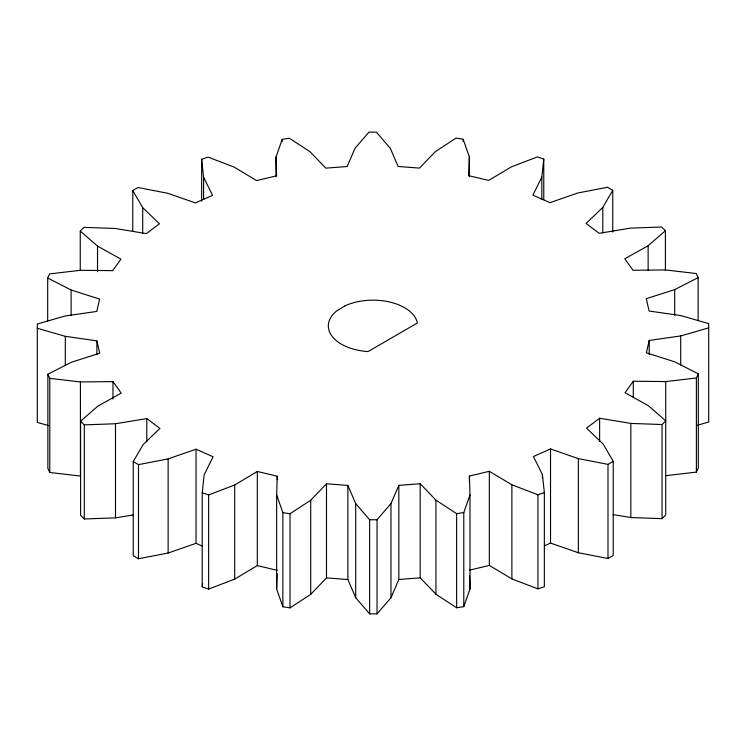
<?xml version="1.0" encoding="UTF-8"?>
<svg xmlns="http://www.w3.org/2000/svg" width="746" height="746" viewBox="0 0 746 746"><rect width="100%" height="100%" fill="white"/><g stroke="black" fill="none" stroke-linecap="round" stroke-linejoin="round"><path stroke-width="1.12" d="M708.7 327.886L680.706 335.933L649.207 340.456L646.39 352.793L674.878 361.903L698.312 373.849L696.391 377.989L665.749 381.57L633.289 381.234L625.036 392.732L648.47 405.787L665.749 420.828L662.038 424.53L630.836 423.42L599.635 418.245L586.515 428.12L603.29 444.224L613.231 461.345L607.99 464.366L578.355 458.622L550.529 448.961L533.427 456.543L542.417 474.605L544.347 492.621L537.931 494.766L511.877 484.788L489.329 471.304L469.421 476.06L469.999 494.859L463.788 512.549L456.636 513.658L435.934 500.128L420.203 483.734L398.84 485.357L398.84 579.474L390.969 597.714L377.038 613.874L369.634 613.874L369.634 519.757L355.702 503.597L347.86 485.413L326.496 483.781L326.496 577.898L310.718 594.338L290.017 607.869L282.865 606.768L276.654 589.07L276.654 494.962L277.232 476.218L257.314 471.453L234.71 484.984L208.647 494.962L202.231 492.817L204.162 474.801L213.123 456.785L196.03 449.213L168.13 458.902L138.486 464.637L133.245 461.615L143.185 444.504L159.914 428.437L146.794 418.571L115.499 423.756L84.298 424.875L80.596 421.164L97.866 406.122L121.225 393.105L112.982 381.607L80.428 381.943L49.786 378.362L47.865 374.231L71.299 362.276L99.703 353.194L96.887 340.857L65.294 336.325L37.3 328.277M276.654 589.07L277.13 573.637M276.001 176.783L276.001 157.033L282.212 139.334L289.364 138.234L310.066 151.755L325.797 168.158L347.16 166.526L355.031 148.286L368.962 132.126L376.366 132.126L390.298 148.286L398.14 166.479L419.504 168.102L435.282 151.662L455.983 138.131L463.135 139.232L469.346 156.93L468.768 175.664L488.686 180.429L511.29 166.899L537.353 156.93L543.769 159.066L543.769 199.732M277.232 570.336L257.314 565.571L234.71 579.101L208.647 589.07L202.231 586.934L202.595 583.558M541.838 199.163L541.838 177.082L543.769 159.066M420.203 483.734L420.203 577.842L435.934 594.245L456.636 607.766L463.788 606.666L469.999 588.967L469.999 494.859M377.038 613.874L377.038 519.757L390.969 503.597L398.84 485.357M47.688 321.022L47.688 278.034L49.609 273.903L80.251 270.313L112.711 270.649L120.964 259.151L97.53 246.105L80.251 231.055L83.962 227.353L115.164 228.463L146.365 233.638L159.485 223.772L142.71 207.658L132.769 190.547L138.01 187.516L167.645 193.261L195.471 202.921L212.573 195.349L203.583 177.278L201.653 159.262L208.069 157.126L234.123 167.095L256.671 180.588L276.579 175.823L276.001 157.033M665.749 475.687L696.391 472.097L698.312 467.966L698.312 373.849M541.838 177.082L532.877 195.098L549.97 202.67L577.87 192.981L607.514 187.246L612.755 190.267L612.755 232.099M665.404 270.22L665.404 230.719L661.702 227.017L630.501 228.127L599.206 233.321L586.086 223.446L602.815 207.388L612.755 190.267M276.654 494.962L282.865 512.651L290.017 513.761L310.718 500.23L326.496 483.781M613.007 514.572L630.836 517.538L662.038 518.647L665.749 514.945L665.749 381.57M698.135 320.649L698.135 277.661L696.214 273.53L665.572 269.94L633.018 270.276L624.775 258.778L648.134 245.77L665.404 230.719M544.496 545.755L550.529 543.079L578.355 552.739L607.99 558.484L613.231 555.453L613.231 461.345M697.501 425.22L708.7 422.003L708.7 323.605L680.706 315.567L649.113 311.026L646.297 298.689L674.701 289.607L698.135 277.661M133.245 461.615L133.245 555.733L138.486 558.754L168.13 553.019L196.03 543.33L202.063 545.997M469.421 570.177L489.329 565.412L511.877 578.905L537.931 588.874L544.347 586.738L544.347 492.621M80.596 421.164L80.596 515.281L84.298 518.983L115.499 517.873L133.385 514.908M398.84 579.474L420.203 577.842M369.634 519.757L377.038 519.757M326.496 577.898L347.86 579.521L355.702 597.714L369.634 613.874M47.865 374.231L47.865 468.339L49.786 472.47L80.428 476.06L80.428 381.943M48.499 425.612L37.3 422.395L37.3 323.997L65.294 315.959L96.793 311.427L99.61 299.09L71.122 289.989L47.688 278.034M469.588 575.707L469.999 588.967M696.391 377.989L696.391 472.097M680.706 335.933L680.706 364.98M674.701 289.607L674.701 315.176M662.038 424.53L662.038 518.647M649.207 340.456L649.207 354.397M648.134 245.77L648.134 270.164M633.289 381.234L633.289 397.506M630.836 423.42L630.836 517.538M607.99 464.366L607.99 558.484M602.815 207.388L602.815 232.948M599.635 418.245L599.635 441.483M578.355 458.622L578.355 552.739M550.529 448.961L550.529 543.079M542.417 474.605L542.417 478.093M537.931 494.766L537.931 588.874M511.877 484.788L511.877 578.905M489.329 471.304L489.329 565.412M469.346 156.93L469.346 176.681M469.421 476.06L469.421 481.869M463.788 512.549L463.788 606.666M463.135 139.232L463.135 141.563M456.636 513.658L456.636 607.766M435.934 500.128L435.934 594.245M390.969 503.597L390.969 597.714M355.702 503.597L355.702 597.714M347.86 485.413L347.86 579.521M310.718 500.23L310.718 594.338M290.017 513.761L290.017 607.869M282.865 512.651L282.865 606.768M282.212 139.334L282.212 141.656M277.232 476.218L277.232 479.706M257.314 471.453L257.314 565.571M234.71 484.984L234.71 579.101M208.647 494.962L208.647 589.07M203.583 177.278L203.583 199.359M202.231 492.817L202.231 586.934M201.653 159.262L201.653 201.094M196.03 449.213L196.03 543.33M168.13 458.902L168.13 553.019M146.794 418.571L146.794 441.809M142.71 207.658L142.71 233.218M138.486 464.637L138.486 558.754M132.769 190.547L132.769 231.213M115.499 423.756L115.499 517.873M112.982 381.607L112.982 399.035M97.53 246.105L97.53 271.665M96.887 340.857L96.887 354.798M84.298 424.875L84.298 518.983M80.251 231.055L80.251 270.565M71.122 289.989L71.122 315.549M65.294 336.325L65.294 365.372M49.786 378.362L49.786 472.47M345.081 305.813L337.005 310.672A44.667 25.784 0 0 0 368.095 351.571L417.191 323.102L417.154 322.048A44.667 25.784 0 0 0 345.081 305.813"/></g></svg>
